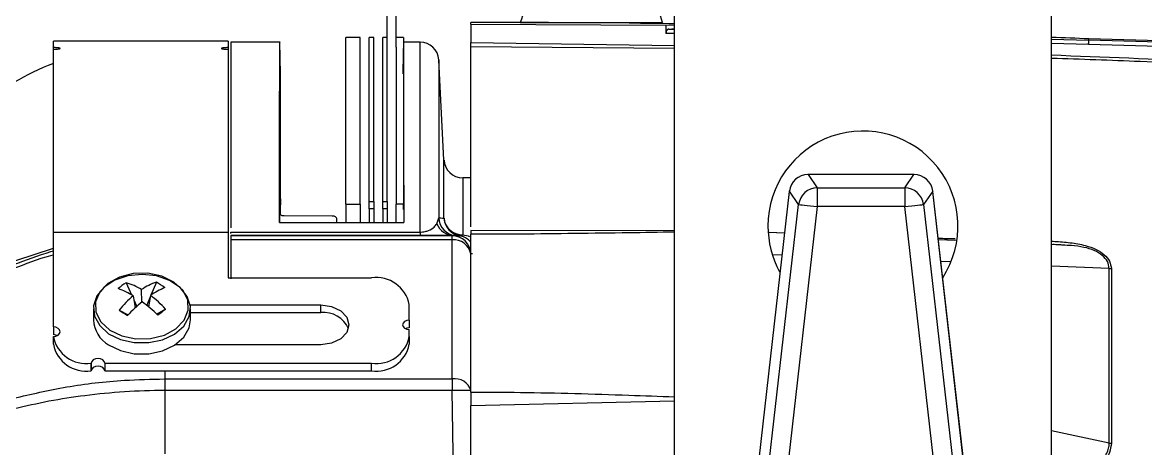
# Model space of a CAD drawing. Extents: x 16.7 to 113.1, y 4.5 to 84.5.
# Drawn here: x 79.682 to 83.405, y 37.919 to 39.331 of the extents above; entities that cross this region are included whole.
import ezdxf

# ---------------------------------------------------------------- set-up
doc = ezdxf.new("R2010")
doc.units = 0
doc.header["$MEASUREMENT"] = 0
doc.layers.add('OBJECT', color=7, linetype='CONTINUOUS')

msp = doc.modelspace()

# ---------------------------------------------------------------- linework, layer by layer
at = {"layer": 'OBJECT'}
for p, q in [((81.8431, 35.1139), (81.8431, 44.0865)), ((83.0931, 35.1139), (83.0931, 44.0865)), ((80.891, 39.25), (80.891, 39.4315)), ((80.921, 39.25), (80.921, 39.4315)), ((81.1681, 39.3262), (81.1681, 39.3315)), ((81.1681, 39.3262), (81.8148, 39.3222)), ((81.1681, 39.3262), (81.1681, 39.2648)), ((81.3321, 39.3315), (81.8041, 39.3315)), ((81.4431, 39.3315), (81.4431, 39.3307)), ((81.6931, 39.3288), (81.6931, 39.3315)), ((81.8148, 39.3222), (81.8431, 39.324)), ((81.8148, 39.3222), (81.8151, 39.2953)), ((81.8431, 39.2945), (81.8151, 39.2953)), ((81.8249, 39.3097), (81.8431, 39.311)), ((81.8249, 39.3097), (81.8431, 39.3093)), ((80.3641, 39.2694), (79.7841, 39.2694)), ((79.7841, 39.2481), (79.7841, 39.2694)), ((79.7841, 39.2427), (79.7841, 39.2481)), ((80.3641, 39.2694), (80.3641, 39.2481)), ((80.3641, 39.2481), (80.3641, 39.2427)), ((80.5345, 39.2665), (80.3722, 39.2665)), ((80.3722, 39.2665), (80.3722, 38.651)), ((80.5372, 39.1608), (80.5345, 39.2663)), ((80.8012, 39.2815), (80.7532, 39.2815)), ((80.7532, 38.7293), (80.7532, 39.2815)), ((80.8012, 38.7293), (80.8012, 39.2815)), ((80.8461, 39.2815), (80.8312, 39.2815)), ((80.8312, 38.7382), (80.8312, 39.2815)), ((80.8461, 38.7382), (80.8461, 39.2815)), ((80.891, 39.2815), (80.8761, 39.2815)), ((80.8761, 38.7382), (80.8761, 39.2815)), ((80.891, 38.7382), (80.891, 39.25)), ((80.945, 39.2815), (80.921, 39.2815)), ((80.921, 39.25), (80.921, 38.7293)), ((80.945, 39.2815), (80.945, 38.7293)), ((80.9998, 39.2665), (80.945, 39.2665)), ((80.9998, 38.6363), (80.9998, 39.2665)), ((81.1681, 39.2648), (81.8431, 39.255)), ((81.1681, 38.654), (81.1681, 39.2502)), ((81.8431, 39.2453), (81.1681, 39.2502)), ((83.0931, 39.2759), (83.2168, 39.2726)), ((83.2162, 39.2581), (83.0931, 39.2613)), ((83.2164, 39.2581), (83.2162, 39.2581)), ((87.4591, 39.1472), (83.2164, 39.2581)), ((87.4595, 39.1659), (83.2168, 39.277)), ((83.2168, 39.2726), (83.2168, 39.277)), ((87.4595, 39.1618), (83.2168, 39.2726)), ((79.7841, 38.6364), (79.7841, 39.2427)), ((80.3641, 39.2427), (80.3641, 38.6364)), ((81.0791, 38.8752), (81.0617, 39.2077)), ((81.0617, 39.2077), (81.0617, 38.6835)), ((80.5372, 38.7268), (80.5372, 39.1615)), ((81.0791, 38.6824), (81.0791, 38.8752)), ((80.5341, 38.8474), (80.5372, 38.7268)), ((81.1681, 38.8165), (81.1411, 38.8165)), ((81.1411, 38.8165), (81.1411, 38.6275)), ((82.6379, 38.827), (82.2858, 38.827)), ((82.2865, 38.8268), (82.3167, 38.783)), ((82.6372, 38.8268), (82.2865, 38.8268)), ((82.607, 38.783), (82.6372, 38.8268)), ((82.2239, 38.7707), (82.095, 37.6392)), ((82.2238, 38.7707), (82.0962, 37.6506)), ((82.2238, 38.7707), (82.2239, 38.7707)), ((82.2241, 38.7731), (82.2241, 38.7723)), ((82.2548, 38.7278), (82.2241, 38.7723)), ((82.3167, 38.783), (82.3167, 38.7208)), ((82.3167, 38.783), (82.607, 38.783)), ((82.607, 38.783), (82.607, 38.7208)), ((82.6996, 38.7723), (82.6689, 38.7278)), ((82.6996, 38.7723), (82.6996, 38.7731)), ((82.8287, 37.6392), (82.6998, 38.7707)), ((82.6998, 38.7707), (82.6999, 38.7707)), ((82.8275, 37.6506), (82.6999, 38.7707)), ((80.5372, 38.7181), (80.5372, 38.7268)), ((80.7532, 38.7293), (80.8012, 38.7293)), ((80.7532, 38.7293), (80.7532, 38.6685)), ((80.8012, 38.7293), (80.8012, 38.6685)), ((80.8312, 38.7382), (80.8461, 38.7382)), ((80.8312, 38.713), (80.8312, 38.7382)), ((80.8461, 38.7382), (80.8461, 38.713)), ((80.8761, 38.7382), (80.891, 38.7382)), ((80.8761, 38.713), (80.8761, 38.7382)), ((80.891, 38.7382), (80.891, 38.713)), ((80.945, 38.7293), (80.921, 38.7293)), ((80.921, 38.6685), (80.921, 38.7293)), ((80.945, 38.7113), (80.945, 38.7293)), ((82.1307, 37.6392), (82.2548, 38.7278)), ((82.6689, 38.7278), (82.7929, 37.6392)), ((80.5372, 38.7181), (80.5372, 38.7181)), ((80.5372, 38.694), (80.5372, 38.7181)), ((80.7087, 38.6895), (80.5492, 38.6898)), ((80.8461, 38.713), (80.8312, 38.713)), ((80.8312, 38.713), (80.8312, 38.6685)), ((80.8461, 38.713), (80.8461, 38.6685)), ((80.891, 38.713), (80.8761, 38.713)), ((80.8761, 38.713), (80.8761, 38.6685)), ((80.891, 38.713), (80.891, 38.6685)), ((82.3167, 38.7208), (82.1927, 37.6321)), ((82.607, 38.7208), (82.3167, 38.7208)), ((82.731, 37.6321), (82.607, 38.7208)), ((80.5339, 38.6685), (80.9456, 38.6685)), ((80.7242, 38.6685), (80.7239, 38.6793)), ((81.0556, 38.6642), (81.0617, 38.6835)), ((79.7841, 38.3218), (79.7841, 38.6364)), ((79.7841, 38.6364), (80.3641, 38.6364)), ((80.3641, 38.6364), (80.3641, 38.4844)), ((80.3722, 38.6363), (80.9998, 38.6363)), ((80.3722, 38.6316), (80.3722, 38.6363)), ((80.3722, 38.6247), (80.3722, 38.6246)), ((80.9998, 38.6247), (80.3722, 38.6247)), ((80.3722, 38.6246), (81.1061, 38.6246)), ((80.3722, 38.6246), (80.3722, 38.6104)), ((80.9998, 38.6363), (80.9998, 38.6247)), ((81.1061, 38.6246), (81.1113, 38.6247)), ((81.1061, 38.6104), (81.1061, 38.6246)), ((81.1181, 38.6245), (81.1113, 38.6247)), ((81.8431, 38.64), (81.1681, 38.642)), ((81.1681, 38.1059), (81.1681, 38.6291)), ((82.208, 38.6326), (82.1538, 38.6349)), ((82.208, 38.6325), (82.1575, 38.6346)), ((79.66, 38.542), (79.7841, 38.5835)), ((81.1061, 38.6104), (80.3722, 38.6104)), ((80.3722, 38.6104), (80.3722, 38.4817)), ((81.1061, 38.1494), (81.1061, 38.6104)), ((82.7794, 38.6084), (82.7181, 38.611)), ((82.7731, 38.6084), (82.7181, 38.6108)), ((83.1308, 38.5932), (83.0931, 38.5948)), ((81.1734, 38.5641), (81.1681, 38.5639)), ((82.1998, 38.5599), (82.1681, 38.5612)), ((82.7596, 38.5372), (82.7264, 38.5385)), ((83.2846, 38.5159), (83.0931, 38.5237)), ((80.025, 38.4684), (80.0436, 38.4281)), ((80.1255, 38.4705), (80.1072, 38.4268)), ((80.3641, 38.4844), (80.8391, 38.4844)), ((80.0769, 38.404), (80.0767, 38.4459)), ((80.1064, 38.4262), (80.0998, 38.3887)), ((80.0488, 38.425), (80.0558, 38.3854)), ((80.0512, 38.4114), (80.061, 38.3901)), ((80.1059, 38.4238), (80.0934, 38.3938)), ((80.2376, 38.395), (80.6706, 38.395)), ((80.6706, 38.3695), (80.6706, 38.395)), ((80.9641, 38.3448), (80.9641, 38.396)), ((79.9166, 38.3824), (79.9166, 38.3454)), ((80.002, 38.3777), (80.0318, 38.3615)), ((80.1562, 38.381), (80.1269, 38.3646)), ((80.2386, 38.3454), (80.2386, 38.3824)), ((80.2386, 38.3695), (80.6706, 38.3695)), ((79.7841, 38.3218), (79.7841, 38.2963)), ((80.9641, 38.3448), (80.9641, 38.3193)), ((79.7841, 38.2645), (79.7841, 38.2899)), ((80.9641, 38.2899), (80.9641, 38.3129)), ((80.9641, 38.2899), (80.9641, 38.2645)), ((80.6706, 38.2627), (80.1883, 38.2627)), ((79.9091, 38.2016), (79.9096, 38.2016)), ((79.9091, 38.2016), (79.9091, 38.1761)), ((79.9091, 38.1761), (79.9096, 38.1761)), ((79.9096, 38.1761), (79.9096, 38.2016)), ((79.9546, 38.2016), (79.9546, 38.1761)), ((79.9546, 38.2016), (80.8391, 38.2016)), ((79.9546, 38.1761), (80.8391, 38.1761)), ((80.1532, 38.1761), (80.1532, 38.1494)), ((80.8391, 38.1761), (80.8391, 38.2016)), ((80.1532, 38.1494), (80.1532, 38.1108)), ((80.1532, 38.1494), (81.1061, 38.1494)), ((81.1061, 38.1494), (81.1061, 38.1108)), ((80.1532, 38.1108), (80.1532, 37.901)), ((81.1061, 38.1108), (80.1532, 38.1108)), ((81.1113, 37.7755), (81.1061, 38.1108)), ((81.1681, 38.0614), (81.8431, 38.0763)), ((81.1681, 37.8937), (81.1681, 38.0614)), ((83.2846, 37.9367), (83.0931, 37.9771)), ((83.2846, 37.9367), (83.2916, 37.9362))]:
    msp.add_line(p, q, dxfattribs=at)
at = {"layer": 'OBJECT', "flags": 128}
for points in [[(80.9449, 39.2645), (80.9439, 39.2259), (80.9422, 39.1607)], [(82.2548, 38.7278), (82.2567, 38.7276), (82.2607, 38.7272), (82.2666, 38.7265), (82.2744, 38.7256), (82.2836, 38.7246), (82.294, 38.7234), (82.3051, 38.7221), (82.3167, 38.7208)], [(82.607, 38.7208), (82.6185, 38.7221), (82.6297, 38.7234), (82.6401, 38.7246), (82.6493, 38.7256), (82.657, 38.7265), (82.663, 38.7272), (82.667, 38.7276), (82.6689, 38.7278)], [(79.9672, 38.2995), (80.0067, 38.2802), (80.0525, 38.2699), (80.1004, 38.2697), (80.1464, 38.2795), (80.1862, 38.2984), (80.2164, 38.3248), (80.2343, 38.3563), (80.2382, 38.3901), (80.2279, 38.4232), (80.2042, 38.4527), (80.1692, 38.476), (80.1261, 38.4909), (80.0787, 38.4962), (80.0312, 38.4914), (79.9879, 38.4769), (79.9524, 38.454), (79.9281, 38.4247), (79.9171, 38.3917), (79.9204, 38.3579), (79.9376, 38.3262), (79.9672, 38.2995)], [(79.9715, 38.3112), (80.0115, 38.2919), (80.058, 38.2823), (80.1064, 38.2834), (80.152, 38.2949), (80.1903, 38.3159), (80.2176, 38.3442), (80.2312, 38.3771), (80.2297, 38.4113), (80.2134, 38.4436), (80.1837, 38.4707), (80.1437, 38.49), (80.0972, 38.4996), (80.0488, 38.4985), (80.0032, 38.487), (79.9648, 38.466), (79.9376, 38.4377), (79.924, 38.4048), (79.9254, 38.3706), (79.9418, 38.3383), (79.9715, 38.3112)], [(80.6706, 38.395), (80.7064, 38.3899), (80.7367, 38.3756), (80.757, 38.3541), (80.7641, 38.3288), (80.757, 38.3035), (80.7367, 38.2821), (80.7064, 38.2678), (80.6706, 38.2627)], [(79.7841, 38.2899), (79.7927, 38.2912), (79.8, 38.2946), (79.8049, 38.2998), (79.8066, 38.3059), (79.8049, 38.3119), (79.8, 38.3171), (79.7927, 38.3206), (79.7841, 38.3218)], [(79.9672, 38.2625), (80.0067, 38.2432), (80.0525, 38.2329), (80.1004, 38.2327), (80.1464, 38.2425), (80.1862, 38.2614), (80.2164, 38.2878), (80.2343, 38.3193), (80.2386, 38.3454)], [(80.9641, 38.3448), (80.9555, 38.3435), (80.9482, 38.3401), (80.9433, 38.3349), (80.9416, 38.3288), (80.9433, 38.3228), (80.9482, 38.3176), (80.9555, 38.3141), (80.9641, 38.3129)], [(80.9641, 38.3193), (80.9555, 38.3181), (80.9506, 38.3161)], [(79.7976, 38.2931), (79.7927, 38.2951), (79.7841, 38.2963)], [(79.9546, 38.2016), (79.9529, 38.2076), (79.948, 38.2128), (79.9407, 38.2163), (79.9321, 38.2175), (79.9235, 38.2163), (79.9162, 38.2128), (79.9113, 38.2076), (79.9096, 38.2016)], [(79.9546, 38.1761), (79.9529, 38.1822), (79.948, 38.1874), (79.9407, 38.1908), (79.9321, 38.192), (79.9235, 38.1908), (79.9162, 38.1874), (79.9113, 38.1822), (79.9096, 38.1761)]]:
    msp.add_lwpolyline(points, dxfattribs=at)
at = {"layer": 'OBJECT'}
for centre, radius, start, end in [((81.5681, 39.2598), 0.2466, 120.8571, 163.1157), ((81.5681, 39.2598), 0.2466, 16.8843, 59.1429), ((81.1681, -11.3285), 50.66, 89.68898, 90), ((81.1681, -11.3285), 50.66, 89.23656, 89.40622), ((81.1681, -11.3415), 50.66, 87.68235, 87.82233), ((80.9998, 39.2045), 0.062, 3, 90), ((80.4325, 39.374), 2.7861, 357.6154, 357.9153), ((80.1532, 38.2665), 1, 111.659, 120), ((82.4681, 38.6565), 0.315, 327.0561, 180), ((81.1411, 38.8785), 0.062, 183, 270), ((82.3171, 38.7203), 0.0627, 90.3087, 173.1032), ((82.6066, 38.7203), 0.0627, 6.8968, 89.6913), ((81.1119, 38.6847), 0.0599, 199.9391, 269.4293), ((81.1236, 38.6863), 0.062, 182.5109, 264.8716), ((81.1411, 38.6855), 0.062, 182.7994, 260.9518), ((81.1392, 38.6878), 0.0603, 185.112, 271.7205), ((82.4681, 38.6565), 0.315, 180, 208.766), ((81.1061, 38.5626), 0.062, 1.1518, 89.9956), ((81.1325, 38.637), 0.0128, 264.8306, 312.121), ((81.1122, 38.5539), 0.0568, 10.0797, 96.1485), ((80.1262, 38.3065), 0.1909, 122.0134, 131.8148), ((79.9623, 38.2531), 0.2242, 59.3224, 73.7603), ((80.1972, 38.2675), 0.2153, 109.4641, 124.0334), ((80.0305, 38.2977), 0.1972, 51.5104, 61.1939), ((80.8547, 38.3739), 0.1116, 11.4218, 98.0495), ((79.9085, 38.1953), 0.2692, 58.5879, 70.3695), ((80.2557, 38.2113), 0.2617, 113.0564, 124.7897), ((79.8766, 38.1224), 0.3809, 42.7658, 52.8972), ((80.3001, 38.129), 0.3883, 130.3341, 140.1593), ((80.4057, 38.009), 0.5139, 129.55, 137.0248), ((79.7845, 38.0058), 0.4959, 45.8155, 53.6481), ((82.2238, 41.6858), 3.985, 236.1132, 236.5918), ((78.7035, 40.2878), 2.3971, 306.5243, 307.3039), ((80.6807, 38.2813), 0.0887, 23.0747, 96.5383), ((80.0176, 38.3502), 0.1011, 182.7052, 240.1438), ((79.8935, 38.312), 0.1116, 191.4216, 278.0495), ((80.8547, 38.312), 0.1116, 261.9506, 348.5782), ((79.8935, 38.2866), 0.1116, 191.4217, 278.0494), ((80.8547, 38.2866), 0.1116, 261.9507, 348.5781), ((81.115, 38.0945), 0.0556, 17.0333, 99.1637), ((81.1364, 37.1803), 0.9311, 88.0511, 91.8659)]:
    msp.add_arc(centre, radius, start, end, dxfattribs=at)
for centre, major_axis, ratio, start_param, end_param in [((82.2865, 38.7645), (0.0606, -0.017), 0.988785, 1.841761, 3.2937), ((82.6372, 38.7645), (0.0606, 0.017), 0.988785, 6.131077, 7.583017), ((82.2244, 38.7707), (0.00086, 0.0075), 0.069473, 1.372627, 1.57875), ((82.6992, 38.7707), (-0.00086, 0.0075), 0.069473, 4.704435, 4.910558)]:
    msp.add_ellipse(centre, major_axis=major_axis, ratio=ratio, start_param=start_param, end_param=end_param, dxfattribs=at)
for points, knots in [([(81.8249, 39.3097), (81.8242, 39.3096), (81.8229, 39.3094), (81.821, 39.3084), (81.8193, 39.307), (81.8175, 39.3048), (81.8162, 39.3021), (81.8153, 39.2987), (81.8152, 39.2966), (81.8151, 39.2953)], [0, 0, 0, 0, 0.152075, 0.292239, 0.422142, 0.539512, 0.75246, 0.836113, 1, 1, 1, 1]), ([(79.7841, 39.2427), (79.7866, 39.2427), (79.7916, 39.2428), (79.7983, 39.2433), (79.8035, 39.244), (79.8064, 39.2448), (79.8069, 39.2458), (79.8047, 39.2466), (79.8002, 39.2474), (79.7939, 39.2479), (79.7882, 39.2481), (79.7849, 39.2481), (79.7841, 39.2481)], [0, 0, 0, 0, 0.1063618, 0.2127134, 0.3194557, 0.426997, 0.5352335, 0.6437512, 0.7520407, 0.8597217, 0.9667095, 1, 1, 1, 1]), ([(80.3641, 39.2481), (80.3624, 39.2481), (80.3581, 39.248), (80.3518, 39.2477), (80.3461, 39.2471), (80.3424, 39.2464), (80.3412, 39.2454), (80.3425, 39.2445), (80.3463, 39.2437), (80.3521, 39.2431), (80.3584, 39.2427), (80.3625, 39.2427), (80.3641, 39.2427)], [0, 0, 0, 0, 0.073488, 0.179791, 0.286365, 0.393528, 0.501387, 0.609762, 0.718227, 0.826269, 0.933534, 1, 1, 1, 1]), ([(80.5341, 38.8474), (80.5341, 38.8905), (80.5342, 38.9766), (80.5343, 39.0803), (80.5344, 39.1634), (80.5344, 39.2235), (80.5345, 39.2566), (80.5345, 39.2704), (80.5345, 39.2664), (80.5345, 39.2663)], [0, 0, 0, 0, 0.164694, 0.329387, 0.498866, 0.668344, 0.833038, 0.997732, 1, 1, 1, 1]), ([(80.945, 39.2645), (80.945, 39.2638), (80.945, 39.2621), (80.945, 39.2311), (80.9451, 39.1774), (80.9451, 39.099), (80.9452, 38.991), (80.9454, 38.8517), (80.9455, 38.7298), (80.9456, 38.6685)], [0, 0, 0, 0, 0.113769, 0.250999, 0.38823, 0.529447, 0.670665, 0.834511, 1, 1, 1, 1]), ([(81.1681, 39.2502), (81.1681, 39.2504), (81.1681, 39.2508), (81.1681, 39.2524), (81.1681, 39.2539), (81.1681, 39.2558), (81.1681, 39.2578), (81.1681, 39.2608), (81.1681, 39.2632), (81.1681, 39.2648)], [0, 0, 0, 0, 0.22696, 0.339217, 0.451476, 0.56373, 0.675988, 0.788244, 1, 1, 1, 1]), ([(83.2164, 39.2581), (83.2165, 39.2599), (83.2166, 39.2636), (83.2167, 39.2684), (83.2168, 39.2717), (83.2168, 39.2723), (83.2168, 39.2726)], [0, 0, 0, 0, 0.249999, 0.499999, 0.749999, 1, 1, 1, 1]), ([(83.0931, 39.2238), (83.4347, 39.2105), (84.2678, 39.1781), (85.59, 39.0797), (86.5679, 38.974), (87.0568, 38.9211)], [0, 0, 0, 0, 0.257951, 0.629014, 1, 1, 1, 1]), ([(87.0551, 38.9066), (86.8225, 38.933), (86.3496, 38.9865), (85.6271, 39.0552), (84.8801, 39.1162), (84.1307, 39.1651), (83.5324, 39.1972), (83.1911, 39.2091), (83.0931, 39.2125)], [0, 0, 0, 0, 0.176631, 0.359219, 0.547766, 0.742271, 0.925992, 1, 1, 1, 1]), ([(80.5339, 38.6685), (80.5339, 38.6825), (80.5339, 38.7104), (80.534, 38.7506), (80.534, 38.797), (80.534, 38.8283), (80.5341, 38.8474)], [0, 0, 0, 0, 0.218765, 0.43753, 0.656295, 1, 1, 1, 1]), ([(82.2241, 38.7731), (82.224, 38.7729), (82.2239, 38.7721), (82.2238, 38.7713), (82.2238, 38.7707)], [0, 0, 0, 0, 0.251095, 1, 1, 1, 1]), ([(82.6999, 38.7707), (82.6999, 38.7709), (82.6998, 38.7717), (82.6997, 38.7725), (82.6996, 38.7731)], [0, 0, 0, 0, 0.2493671, 1, 1, 1, 1]), ([(80.534, 38.6999), (80.534, 38.6965), (80.5339, 38.6862), (80.5339, 38.6756), (80.5339, 38.6685)], [0, 0, 0, 0, 0.3251, 1, 1, 1, 1]), ([(80.5492, 38.6898), (80.5477, 38.6899), (80.5447, 38.69), (80.5406, 38.6914), (80.5372, 38.6935), (80.5345, 38.6964), (80.5342, 38.6987), (80.534, 38.6999)], [0, 0, 0, 0, 0.172842, 0.345192, 0.529672, 0.742964, 1, 1, 1, 1]), ([(80.7239, 38.6793), (80.7237, 38.6807), (80.7232, 38.6835), (80.7196, 38.6868), (80.715, 38.6888), (80.7113, 38.6895), (80.7091, 38.6895), (80.7087, 38.6895)], [0, 0, 0, 0, 0.29148, 0.560989, 0.754894, 0.949735, 1, 1, 1, 1]), ([(80.7239, 38.6685), (80.7239, 38.6695), (80.7239, 38.6726), (80.7239, 38.6762), (80.7239, 38.6787), (80.7239, 38.6793)], [0, 0, 0, 0, 0.2818695, 0.8504501, 1, 1, 1, 1]), ([(80.9998, 38.6363), (81.0025, 38.6364), (81.0086, 38.6366), (81.0187, 38.6384), (81.0345, 38.6435), (81.0473, 38.6527), (81.0529, 38.6605), (81.0556, 38.6642)], [0, 0, 0, 0, 0.0643079, 0.144324, 0.2802279, 0.6533151, 1, 1, 1, 1]), ([(81.0617, 38.6835), (81.064, 38.6834), (81.0708, 38.6831), (81.0758, 38.6827), (81.0791, 38.6824)], [0, 0, 0, 0, 0.33844, 1, 1, 1, 1]), ([(81.1113, 38.6247), (81.1018, 38.6247), (81.0885, 38.6247), (81.0534, 38.6247), (81.0267, 38.6247), (81.0076, 38.6247), (80.9998, 38.6247)], [0, 0, 0, 0, 0.4849631, 0.6758982, 0.8683927, 1, 1, 1, 1]), ([(81.1313, 38.6242), (81.1307, 38.6243), (81.1277, 38.6243), (81.1232, 38.6244), (81.1189, 38.6245), (81.1181, 38.6245)], [0, 0, 0, 0, 0.1690993, 0.845499, 1, 1, 1, 1]), ([(81.1681, 38.6013), (81.1665, 38.6038), (81.1629, 38.6096), (81.1533, 38.6163), (81.1433, 38.6216), (81.1345, 38.6235), (81.1313, 38.6242)], [0, 0, 0, 0, 0.293555, 0.667633, 0.881098, 1, 1, 1, 1]), ([(81.1411, 38.6275), (81.1496, 38.626), (81.1585, 38.6244), (81.164, 38.6216), (81.1642, 38.6215)], [0, 0, 0, 0, 0.969908, 1, 1, 1, 1]), ([(81.1681, 38.642), (81.1681, 38.6421), (81.1681, 38.6423), (81.1681, 38.6359), (81.1681, 38.6305), (81.1681, 38.6291)], [0, 0, 0, 0, 0.425021, 0.850044, 1, 1, 1, 1]), ([(81.8431, 38.6362), (81.7927, 38.6354), (81.6826, 38.6336), (81.5125, 38.6313), (81.3379, 38.6295), (81.223, 38.6292), (81.1681, 38.6291)], [0, 0, 0, 0, 0.22394, 0.489698, 0.755953, 1, 1, 1, 1]), ([(82.7175, 38.616), (82.7363, 38.6157), (82.7551, 38.6153), (82.7739, 38.6148), (82.774, 38.6148)], [0, 0, 0, 0, 0.996243, 1, 1, 1, 1]), ([(83.0931, 38.606), (83.0968, 38.6059), (83.1175, 38.605), (83.1555, 38.6017), (83.2025, 38.5938), (83.2415, 38.58), (83.2692, 38.5619), (83.2877, 38.5398), (83.2903, 38.5235), (83.2916, 38.5154)], [0, 0, 0, 0, 0.04088, 0.227855, 0.418299, 0.567523, 0.70923, 0.854708, 1, 1, 1, 1]), ([(83.1308, 38.5932), (83.1262, 38.5935), (83.1151, 38.5942), (83.1041, 38.5946), (83.0977, 38.5949)], [0, 0, 0, 0, 0.41689, 1, 1, 1, 1]), ([(83.2846, 38.5159), (83.2834, 38.5236), (83.281, 38.5389), (83.2632, 38.5597), (83.236, 38.5763), (83.1998, 38.5872), (83.1636, 38.5914), (83.1403, 38.5927), (83.1308, 38.5932)], [0, 0, 0, 0, 0.169474, 0.339572, 0.508222, 0.676895, 0.867999, 1, 1, 1, 1]), ([(79.7841, 38.5603), (79.781, 38.5595), (79.735, 38.5471), (79.6909, 38.5301), (79.6498, 38.5142)], [0, 0, 0, 0, 0.0663721, 1, 1, 1, 1]), ([(79.6532, 38.5287), (79.6532, 38.5287), (79.6934, 38.5437), (79.7364, 38.5609), (79.7812, 38.5732), (79.7841, 38.574)], [0, 0, 0, 0, 0.000018, 0.935388, 1, 1, 1, 1]), ([(83.2846, 37.9367), (83.2846, 38.0422), (83.2845, 38.2533), (83.2846, 38.4283), (83.2846, 38.5159)], [0, 0, 0, 0, 0.499779, 1, 1, 1, 1]), ([(83.2846, 38.5159), (83.2858, 38.5158), (83.2881, 38.5155), (83.2905, 38.5154), (83.2916, 38.5154)], [0, 0, 0, 0, 0.500001, 1, 1, 1, 1]), ([(83.2916, 38.5154), (83.2917, 38.4278), (83.2917, 38.2528), (83.2917, 38.0418), (83.2916, 37.9362)], [0, 0, 0, 0, 0.500003, 1, 1, 1, 1]), ([(79.652, 38.0853), (79.7102, 38.0988), (79.8281, 38.1261), (79.9989, 38.1462), (80.1085, 38.1484), (80.1532, 38.1494)], [0, 0, 0, 0, 0.365392, 0.741453, 1, 1, 1, 1]), ([(80.1532, 38.1108), (80.1532, 38.1108), (80.1087, 38.1108), (80.0197, 38.108), (79.8912, 38.0954), (79.7688, 38.0766), (79.6923, 38.0586), (79.655, 38.0506), (79.655, 38.0506)], [0, 0, 0, 0, 0.0000046, 0.2588995, 0.5177956, 0.7589014, 0.9999956, 1, 1, 1, 1]), ([(81.1681, 38.1059), (81.223, 38.1057), (81.3379, 38.1052), (81.5125, 38.1015), (81.6826, 38.0963), (81.7927, 38.0919), (81.8431, 38.0899)], [0, 0, 0, 0, 0.24402, 0.510283, 0.77599, 1, 1, 1, 1]), ([(81.1681, 38.1059), (81.1681, 38.1003), (81.1681, 38.0889), (81.1681, 38.0728), (81.1681, 38.0638), (81.1681, 38.0614)], [0, 0, 0, 0, 0.425024, 0.850045, 1, 1, 1, 1]), ([(83.0931, 37.8594), (83.0951, 37.859), (83.1138, 37.8555), (83.1488, 37.8499), (83.1952, 37.848), (83.2281, 37.8578), (83.2482, 37.8696), (83.2605, 37.8802), (83.271, 37.8931), (83.279, 37.9073), (83.2839, 37.9224), (83.2844, 37.9324), (83.2846, 37.9367)], [0, 0, 0, 0, 0.02397, 0.221866, 0.412852, 0.559625, 0.626325, 0.706786, 0.771644, 0.853474, 0.936537, 1, 1, 1, 1]), ([(83.2916, 37.9362), (83.2903, 37.9258), (83.2876, 37.9048), (83.269, 37.8767), (83.2414, 37.8538), (83.1944, 37.8341), (83.1426, 37.8279), (83.1047, 37.8282), (83.0931, 37.8283)], [0, 0, 0, 0, 0.145404, 0.291057, 0.43334, 0.582158, 0.872463, 1, 1, 1, 1])]:
    msp.add_open_spline(points, degree=3, knots=knots, dxfattribs=at)

doc.saveas('drawing.dxf')
